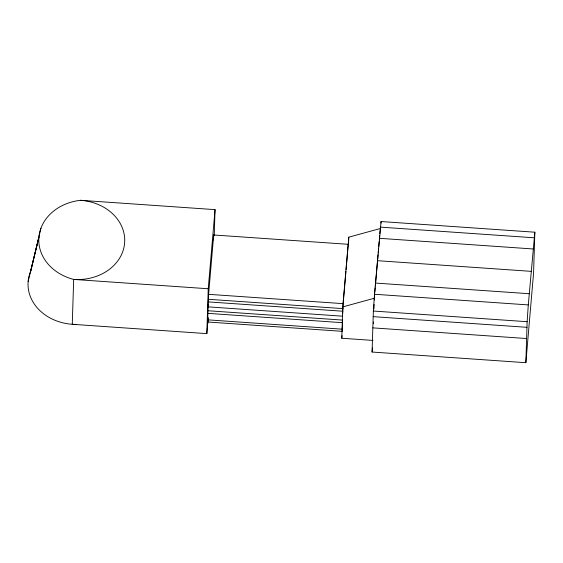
<?xml version="1.0" encoding="UTF-8"?>
<svg xmlns="http://www.w3.org/2000/svg" width="563" height="563" viewBox="0 0 563 563"><rect width="100%" height="100%" fill="white"/><g stroke="black" fill="none" stroke-linecap="round" stroke-linejoin="round"><path stroke-width="0.84" d="M76.406 324.429A47.651 39.691 1.8 0 1 30.648 271.31L38.917 237.22A48.798 40.649 1.8 0 0 73.676 279.424L72.268 324.295L206.825 333.62L208.233 288.756L215.045 209.633L80.488 200.301A48.798 40.649 1.8 0 0 38.917 237.22L28.15 281.437M342.571 320.952L342.22 329.172L207.656 319.84L208.289 304.273L208.064 306.863L342.628 316.195M208.064 306.863L208.599 294.322L213.708 234.982L348.272 244.314M207.677 323.732L207.881 317.243L207.656 319.84M213.553 239.958L213.708 234.982M214.236 235.517L215.045 209.633M372.98 340.418L341.79 338.25L342.776 306.898L348.779 237.171L380.306 228.522L379.856 233.751M342.705 313.711L343.163 303.654L208.599 294.322M342.367 328.954L342.29 331.333L207.733 322.001L208.029 318.51M348.56 244.138L348.779 237.171M372.073 352.037L373.36 311.043L374.501 294.252L381.067 221.541L534.85 232.202L533.562 273.189L525.856 362.699L372.073 352.037L372.432 347.913M373.501 323.725L373.558 321.966M373.973 308.791L374.113 304.4M374.247 300.009L374.676 293.893M381.017 223.138L381.067 221.541M525.856 362.699L527.144 321.705L528.284 304.914L534.85 232.202M206.825 333.62L208.05 319.369M343.233 302.781L345.942 271.366M346.09 269.621L348.194 245.186M341.79 338.25L342.015 335.654M374.831 292.148L375.204 287.792M375.352 286.046L376.33 274.716M376.478 272.978L377.456 261.64M377.604 259.902L378.055 254.673M378.209 252.928L378.582 248.572M378.73 246.826L379.18 241.597M379.335 239.852L379.708 235.496M30.648 271.31L40.93 228.24M342.776 306.898L374.304 298.249M380.278 227.121L534.062 237.783M379.314 238.304L533.098 248.966M377.393 260.683L531.176 271.345M375.465 283.062L529.248 293.724M374.501 294.252L528.284 304.914M208.233 288.756L73.676 279.424A47.651 39.691 1.8 0 0 124.606 243.16A47.651 39.691 1.8 0 0 80.488 200.301M208.444 299.298L343.008 308.623M373.36 311.043L527.144 321.705M208.219 301.895L342.783 311.219M373.185 316.652L526.968 327.314M208.085 310.755L342.642 320.087M207.86 313.352L342.424 322.683M372.833 327.87L526.616 338.532"/></g></svg>
